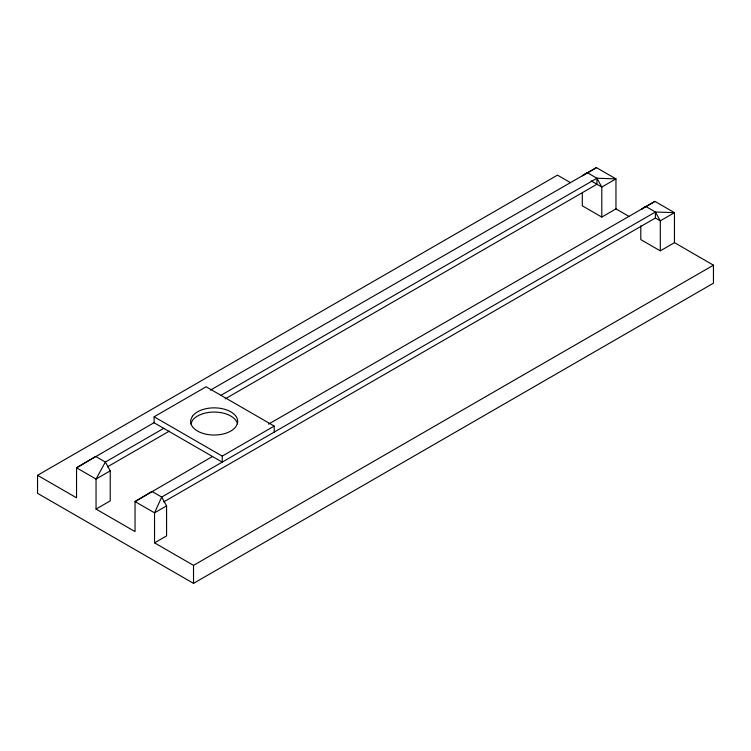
<?xml version="1.0" encoding="UTF-8"?>
<svg xmlns="http://www.w3.org/2000/svg" width="751" height="751" viewBox="0 0 751 751"><rect width="100%" height="100%" fill="white"/><g stroke="black" fill="none" stroke-linecap="round" stroke-linejoin="round"><path stroke-width="1.13" d="M190.829 423.902L192.406 420.476A23.525 13.584 0 0 1 217.18 412.168A23.525 13.584 0 0 1 237.485 423.836M640.8 225.741L640.8 239.597L660.298 250.853L674.482 242.657L713.45 265.187L713.45 283.193L193.523 583.367L37.55 493.323L37.55 475.308L557.477 175.133L570.469 182.634M154.115 416.786L222.23 456.11L222.23 462.118L154.115 422.794L154.115 416.786L206.112 386.774L274.218 426.089L274.218 432.097M154.518 422.409L76.546 467.807L76.546 497.819L37.55 475.308M210.374 390.163L596.463 167.633L615.961 178.888L615.961 208.9L601.804 217.077L582.307 205.821L582.307 193.12M596.463 167.633L582.307 175.809L587.179 172.617L596.932 178.24L615.961 178.888L601.804 187.065L591.075 180.869M163.737 428.342L105.356 462.053L96.044 479.063L96.044 509.075L135.039 531.595L135.039 501.574L212.477 456.486M220.794 395.401L596.932 178.24L601.804 187.065L601.804 217.077M107.393 466.878L169.341 431.112M225.206 398.856L596.932 184.248L596.932 178.24M110.228 470.868L96.044 479.063L76.546 467.807L95.612 456.42L105.356 462.053L110.228 470.868L110.228 500.889L96.044 509.075M268.529 424.127L654.956 201.399L674.454 212.655L674.454 242.676M654.956 201.399L641.805 208.994L645.672 206.384L655.416 212.017L674.454 212.655L660.298 220.832L655.416 218.015L163.737 501.884M222.23 456.11L274.218 426.089M660.298 250.853L660.298 220.832L655.416 212.017L161.709 497.059L154.537 512.83L154.537 542.851L193.523 565.362L713.45 265.187M166.581 505.874L154.537 512.83L135.039 501.574L151.955 491.426L161.709 497.059L166.581 505.874L166.581 535.895L154.537 542.851M615.961 208.9L628.962 216.41M655.416 212.017L655.416 218.015M193.523 565.362L193.523 583.367M192.406 416.27L190.829 419.706A23.525 13.584 0 0 0 208.14 434.576A23.525 13.584 0 0 0 235.927 426.606L237.504 423.179A23.525 13.584 0 0 0 220.203 408.309A23.525 13.584 0 0 0 192.406 416.27"/></g></svg>
